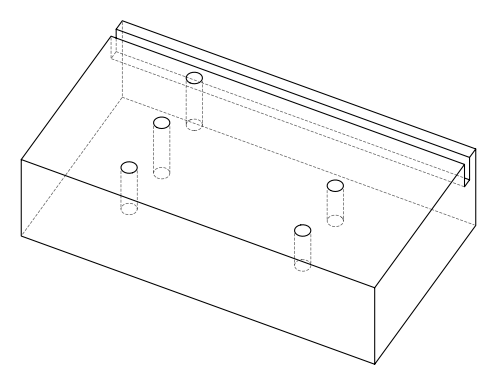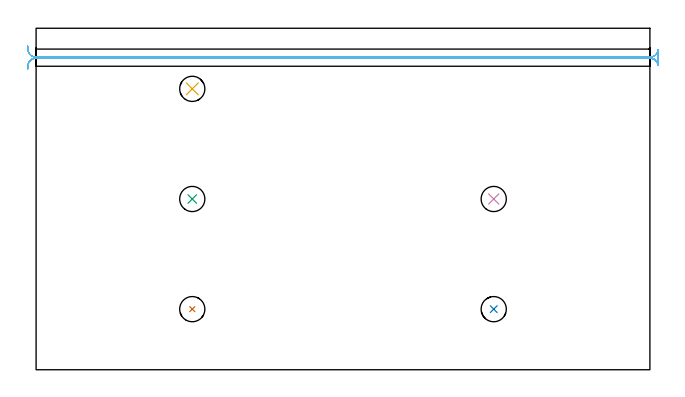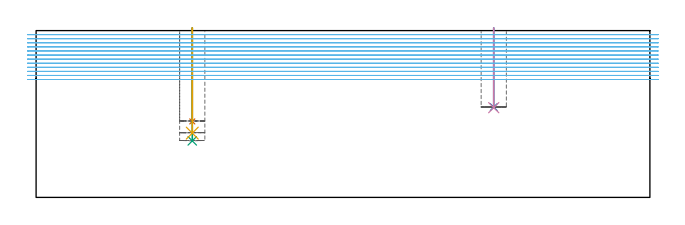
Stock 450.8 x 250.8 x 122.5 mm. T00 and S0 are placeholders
(PLAN: 6 operations, 1 tool changes, 24.5 min)
(1 INDEXABLE_INSERT_DRILL_BLIND_HOLE_FROM_SOLID | STEP1POCKET | NXT0302_008 | 0.28 min | 17836 mm3)
(2 INDEXABLE_INSERT_DRILL_BLIND_HOLE_FROM_SOLID_1 | STEP1POCKET_1 | NXT0302_008 | 0.23 min | 15020 mm3)
(3 INDEXABLE_INSERT_DRILL_BLIND_HOLE_FROM_SOLID_2 | STEP1POCKET_2 | NXT0302_008 | 0.33 min | 21675 mm3)
(4 INDEXABLE_INSERT_DRILL_BLIND_HOLE_FROM_SOLID_3 | STEP1POCKET_3 | NXT0302_008 | 0.24 min | 15124 mm3)
(5 INDEXABLE_INSERT_DRILL_BLIND_HOLE_FROM_SOLID_4 | STEP1POCKET_4 | NXT0302_008 | 0.31 min | 20143 mm3)
(6 MILL_RECTANGULAR_SLOT | SLOT_RECTANGULAR | NXT0201_011 | Follow Part, ap 3, ae 75% | 23.07 min | 204009 mm3)
(TOOL NXT0302_008 | Index. Insert Drill 18.5mm [880-D1850L25-05] | D18.5 PA176 FL93 Z2)
(TOOL NXT0201_011 | ENDMILL 12mm [2P460-1200-NA 1630] | D12 FL38 Z6)
(OP 1 INDEXABLE_INSERT_DRILL_BLIND_HOLE_FROM_SOLID)
G17 G21 G94 G90
T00 M6
G54
G17 G0 G90 X114.7 Y44.5 S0 M3
G43 Z132.5 H1
G94 G81 G98 Z55.8 F250. R124.5
G80
M5
M2
(OP 2 INDEXABLE_INSERT_DRILL_BLIND_HOLE_FROM_SOLID_1)
G17 G21 G94 G90
T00 M6
G54
G17 G0 G90 X336.1 Y44.5 S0 M3
G43 Z132.5 H1
G94 G81 G98 Z66.3 F250. R124.5
G80
M5
M2
(OP 3 INDEXABLE_INSERT_DRILL_BLIND_HOLE_FROM_SOLID_2)
G17 G21 G94 G90
T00 M6
G54
G17 G0 G90 X114.7 Y125.4 S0 M3
G43 Z132.5 H1
G94 G81 G98 Z41.5 F250. R124.5
G80
M5
M2
(OP 4 INDEXABLE_INSERT_DRILL_BLIND_HOLE_FROM_SOLID_3)
G17 G21 G94 G90
T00 M6
G54
G17 G0 G90 X336.1 Y125.4 S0 M3
G43 Z132.5 H1
G94 G81 G98 Z65.9 F250. R124.5
G80
M5
M2
(OP 5 INDEXABLE_INSERT_DRILL_BLIND_HOLE_FROM_SOLID_4)
G17 G21 G94 G90
T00 M6
G54
G17 G0 G90 X114.7 Y206.3 S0 M3
G43 Z132.5 H1
G94 G81 G98 Z47.2 F250. R124.5
G80
M5
M2
(OP 6 MILL_RECTANGULAR_SLOT)
G17 G21 G94 G90
T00 M6
G54
G17 G0 G90 X-6.27 Y220.514 S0 M3
G43 Z132.5 H1
Z119.508
G94 G1 X-5.97 Y223.499 F250.
G2 X0. Y228.9 R6. F500.
G1 X450.8
G2 X456.77 Y223.499 R6.
G1 X456.8
Y234.901
X456.77
G2 X450.8 Y229.5 R6.
G1 X0.
G2 X-5.97 Y234.901 R6.
G1 X-6.27 Y237.886 F250.
G0 Y220.514 Z116.517
G1 X-5.97 Y223.499
G2 X0. Y228.9 R6. F500.
G1 X450.8
G2 X456.77 Y223.499 R6.
G1 X456.8
Y234.901
X456.77
G2 X450.8 Y229.5 R6.
G1 X0.
G2 X-5.97 Y234.901 R6.
G1 X-6.27 Y237.886 F250.
G0 Y220.514 Z113.525
G1 X-5.97 Y223.499
G2 X0. Y228.9 R6. F500.
G1 X450.8
G2 X456.77 Y223.499 R6.
G1 X456.8
Y234.901
X456.77
G2 X450.8 Y229.5 R6.
G1 X0.
G2 X-5.97 Y234.901 R6.
G1 X-6.27 Y237.886 F250.
G0 Y220.514 Z110.533
G1 X-5.97 Y223.499
G2 X0. Y228.9 R6. F500.
G1 X450.8
G2 X456.77 Y223.499 R6.
G1 X456.8
Y234.901
X456.77
G2 X450.8 Y229.5 R6.
G1 X0.
G2 X-5.97 Y234.901 R6.
G1 X-6.27 Y237.886 F250.
G0 Y220.514 Z107.542
G1 X-5.97 Y223.499
G2 X0. Y228.9 R6. F500.
G1 X450.8
G2 X456.77 Y223.499 R6.
G1 X456.8
Y234.901
X456.77
G2 X450.8 Y229.5 R6.
G1 X0.
G2 X-5.97 Y234.901 R6.
G1 X-6.27 Y237.886 F250.
G0 Y220.514 Z104.55
G1 X-5.97 Y223.499
G2 X0. Y228.9 R6. F500.
G1 X450.8
G2 X456.77 Y223.499 R6.
G1 X456.8
Y234.901
X456.77
G2 X450.8 Y229.5 R6.
G1 X0.
G2 X-5.97 Y234.901 R6.
G1 X-6.27 Y237.886 F250.
G0 Y220.514 Z101.558
G1 X-5.97 Y223.499
G2 X0. Y228.9 R6. F500.
G1 X450.8
G2 X456.77 Y223.499 R6.
G1 X456.8
Y234.901
X456.77
G2 X450.8 Y229.5 R6.
G1 X0.
G2 X-5.97 Y234.901 R6.
G1 X-6.27 Y237.886 F250.
G0 Y220.514 Z98.567
G1 X-5.97 Y223.499
G2 X0. Y228.9 R6. F500.
G1 X450.8
G2 X456.77 Y223.499 R6.
G1 X456.8
Y234.901
X456.77
G2 X450.8 Y229.5 R6.
G1 X0.
G2 X-5.97 Y234.901 R6.
G1 X-6.27 Y237.886 F250.
G0 Y220.514 Z95.575
G1 X-5.97 Y223.499
G2 X0. Y228.9 R6. F500.
G1 X450.8
G2 X456.77 Y223.499 R6.
G1 X456.8
Y234.901
X456.77
G2 X450.8 Y229.5 R6.
G1 X0.
G2 X-5.97 Y234.901 R6.
G1 X-6.27 Y237.886 F250.
G0 Y220.514 Z92.583
G1 X-5.97 Y223.499
G2 X0. Y228.9 R6. F500.
G1 X450.8
G2 X456.77 Y223.499 R6.
G1 X456.8
Y234.901
X456.77
G2 X450.8 Y229.5 R6.
G1 X0.
G2 X-5.97 Y234.901 R6.
G1 X-6.27 Y237.886 F250.
G0 Y220.514 Z89.592
G1 X-5.97 Y223.499
G2 X0. Y228.9 R6. F500.
G1 X450.8
G2 X456.77 Y223.499 R6.
G1 X456.8
Y234.901
X456.77
G2 X450.8 Y229.5 R6.
G1 X0.
G2 X-5.97 Y234.901 R6.
G1 X-6.27 Y237.886 F250.
G0 Y220.514 Z86.6
G1 X-5.97 Y223.499
G2 X0. Y228.9 R6. F500.
G1 X450.8
G2 X456.77 Y223.499 R6.
G1 X456.8
Y234.901
X456.77
G2 X450.8 Y229.5 R6.
G1 X0.
G2 X-5.97 Y234.901 R6.
G1 X-6.27 Y237.886 F250.
G0 Z132.5
M5
M2
